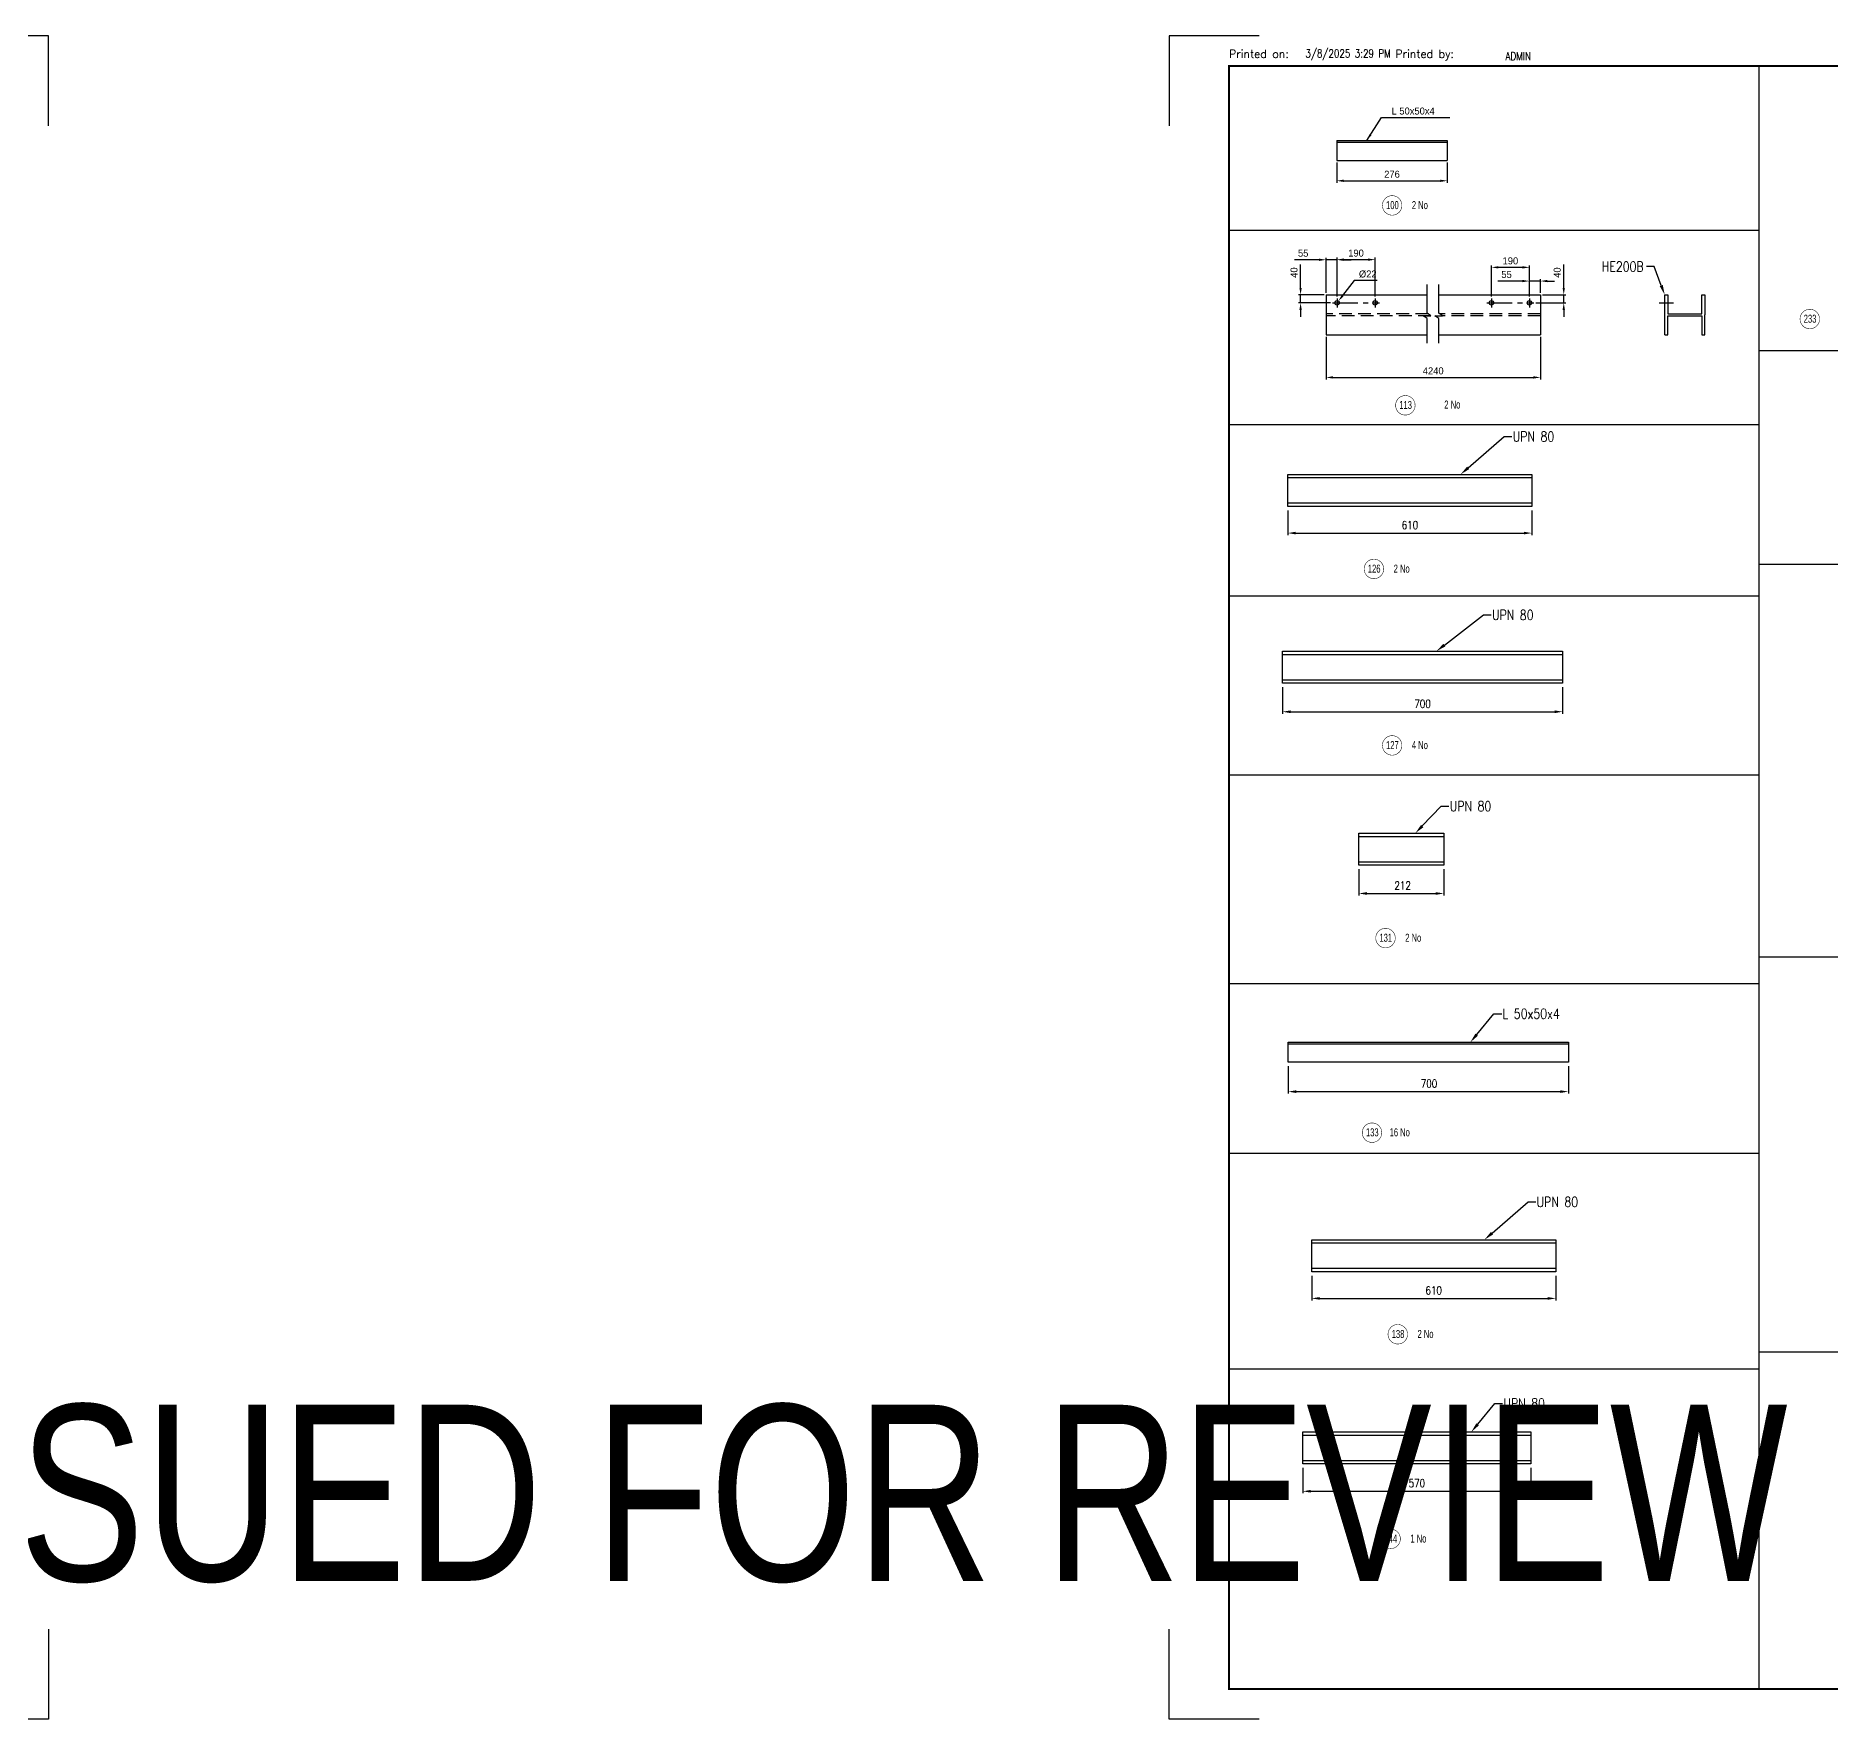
# Model space of a CAD drawing. Header units: millimetres. Extents: x 0 to 16187, y -20471 to 6290.
# Drawn here: x 12236 to 13133, y 1477 to 2318 of the extents above; entities that cross this region are included whole.
import ezdxf
from ezdxf import colors
from ezdxf.entities.mleader import LeaderData, LeaderLine
from ezdxf.enums import TextEntityAlignment as Align
from ezdxf.math import Vec2, Vec3

# ---------------------------------------------------------------- set-up
doc = ezdxf.new("R2018")
doc.units = ezdxf.units.MM
doc.header["$PDSIZE"] = -1
doc.linetypes.add('CENTERX2', pattern=[20.32, 12.7, -2.54, 2.54, -2.54])
doc.linetypes.add('DASHED2', pattern=[9.525, 6.35, -3.175])
doc.layers.add('BORDER1', color=3, linetype='Continuous')
doc.layers.add('BORDER2', color=7, linetype='Continuous')
doc.styles.add('ROMANC', font='ROMANC', dxfattribs={"height": 5})
doc.styles.add('ROMANS', font='ROMANS.shx', dxfattribs={"width": 0.8})
doc.styles.add('ROMANT', font='ROMANT', dxfattribs={"height": 4})
doc.styles.add('SLDTEXTSTYLE2', font='TXT', dxfattribs={"width": 0.686449})
doc.dimstyles.new('AM_ISO', dxfattribs={"dimtxt": 3.5, "dimasz": 3.5, "dimexe": 1, "dimexo": 1, "dimgap": 1.5, "dimtad": 1, "dimdsep": 46, "dimtxsty": 'Standard', "dimcen": 0, "dimclrd": 1, "dimclre": 1, "dimclrt": 1, "dimadec": 0, "dimazin": 2, "dimtp": 0.1, "dimtm": 0.1, "dimtfac": 0.71, "dimtdec": 3, "dimtmove": 0, "dimatfit": 3, "dimfxl": 1, "dimlwd": -1, "dimlwe": -1, "dimarcsym": 1})
doc.dimstyles.new('AM_ISO$3', dxfattribs={"dimtxt": 3.5, "dimasz": 3.5, "dimexe": 1, "dimexo": 1, "dimgap": 1.5, "dimtad": 1, "dimtoh": 1, "dimdsep": 46, "dimtxsty": 'Standard', "dimcen": 0, "dimclrd": 1, "dimclre": 1, "dimclrt": 1, "dimadec": 0, "dimazin": 2, "dimtp": 0.1, "dimtm": 0.1, "dimtfac": 0.71, "dimtdec": 3, "dimtofl": 0, "dimtmove": 0, "dimatfit": 0, "dimfxl": 1, "dimlwd": -1, "dimlwe": -1, "dimarcsym": 1})
doc.dimstyles.new('AM_ISO$7', dxfattribs={"dimtxt": 3.5, "dimasz": 3.5, "dimexe": 1, "dimexo": 1, "dimgap": 1.5, "dimtad": 1, "dimtoh": 1, "dimdsep": 46, "dimtxsty": 'Standard', "dimcen": 0, "dimclrd": 1, "dimclre": 1, "dimclrt": 1, "dimadec": 0, "dimazin": 2, "dimtp": 0.1, "dimtm": 0.1, "dimtfac": 0.71, "dimtdec": 3, "dimtmove": 0, "dimatfit": 3, "dimfxl": 1, "dimlwd": -1, "dimlwe": -1, "dimarcsym": 1})
doc.dimstyles.new('ISO-25', dxfattribs={"dimtxt": 2.5, "dimasz": 2.5, "dimexe": 1.25, "dimexo": 0.625, "dimtad": 1, "dimtxsty": 'Standard', "dimcen": 2.5, "dimadec": 0, "dimazin": 0, "dimtfac": 1, "dimtmove": 0, "dimatfit": 3, "dimfxl": 1, "dimarcsym": 0})

# ---------------------------------------------------------------- blocks, each defined once
blk = doc.blocks.new('*D1252')
at = {"color": 0, "lineweight": -2}
for p, q in [((12861.98, 2080.9), (12861.98, 2068.56)), ((12983.98, 2080.9), (12983.98, 2068.56)), ((12865.98, 2069.56), (12979.98, 2069.56))]:
    blk.add_line(p, q, dxfattribs=at)
at = {"color": 0}
for points in [[(12865.98, 2070.23), (12865.98, 2068.9), (12861.98, 2069.56)], [(12979.98, 2068.9), (12979.98, 2070.23), (12983.98, 2069.56)]]:
    blk.add_solid(points, dxfattribs=at)
at = {"layer": 'Defpoints', "color": 0}
for p in [(12861.98, 2082.9), (12983.98, 2082.9), (12983.98, 2069.56)]:
    blk.add_point(p, dxfattribs=at)
at = {"color": 0, "insert": (12922.98, 2073.56), "char_height": 4, "attachment_point": 5, "style": 'ROMANS'}
blk.add_mtext('610', dxfattribs=at)
blk = doc.blocks.new('*D1256')
at = {"color": 0, "lineweight": -2}
for p, q in [((12862.19, 1803.14), (12862.19, 1789.5)), ((13002.19, 1803.14), (13002.19, 1789.5)), ((12866.19, 1790.5), (12998.19, 1790.5))]:
    blk.add_line(p, q, dxfattribs=at)
at = {"color": 0}
for points in [[(12866.19, 1791.16), (12866.19, 1789.83), (12862.19, 1790.5)], [(12998.19, 1789.83), (12998.19, 1791.16), (13002.19, 1790.5)]]:
    blk.add_solid(points, dxfattribs=at)
at = {"layer": 'Defpoints', "color": 0}
for p in [(12862.19, 1805.14), (13002.19, 1805.14), (13002.19, 1790.5)]:
    blk.add_point(p, dxfattribs=at)
at = {"color": 0, "insert": (12932.53, 1794.5), "char_height": 4, "attachment_point": 5, "style": 'ROMANS'}
blk.add_mtext('700', dxfattribs=at)
blk = doc.blocks.new('*D1259')
at = {"color": 0, "lineweight": -2}
for p, q in [((12859.33, 1992.56), (12859.33, 1979.3)), ((12999.33, 1992.56), (12999.33, 1979.3)), ((12863.33, 1980.3), (12995.33, 1980.3))]:
    blk.add_line(p, q, dxfattribs=at)
at = {"color": 0}
for points in [[(12863.33, 1980.97), (12863.33, 1979.63), (12859.33, 1980.3)], [(12995.33, 1979.63), (12995.33, 1980.97), (12999.33, 1980.3)]]:
    blk.add_solid(points, dxfattribs=at)
at = {"layer": 'Defpoints', "color": 0}
for p in [(12859.33, 1994.56), (12999.33, 1994.56), (12999.33, 1980.3)]:
    blk.add_point(p, dxfattribs=at)
at = {"color": 0, "insert": (12929.33, 1984.3), "char_height": 4, "attachment_point": 5, "style": 'ROMANS'}
blk.add_mtext('700', dxfattribs=at)
blk = doc.blocks.new('*D1272')
at = {"color": 0, "lineweight": -2}
for p, q in [((12869.46, 1602.45), (12869.46, 1589.81)), ((12983.46, 1602.45), (12983.46, 1589.81)), ((12873.46, 1590.81), (12979.46, 1590.81))]:
    blk.add_line(p, q, dxfattribs=at)
at = {"color": 0}
for points in [[(12873.46, 1591.48), (12873.46, 1590.15), (12869.46, 1590.81)], [(12979.46, 1590.15), (12979.46, 1591.48), (12983.46, 1590.81)]]:
    blk.add_solid(points, dxfattribs=at)
at = {"layer": 'Defpoints', "color": 0}
for p in [(12869.46, 1604.45), (12983.46, 1604.45), (12983.46, 1590.81)]:
    blk.add_point(p, dxfattribs=at)
at = {"color": 0, "insert": (12926.46, 1594.81), "char_height": 4, "attachment_point": 5, "style": 'ROMANS'}
blk.add_mtext('570', dxfattribs=at)
blk = doc.blocks.new('*D1273')
at = {"color": 0, "lineweight": -2}
for p, q in [((12897.5, 1901.62), (12897.5, 1888.5)), ((12939.9, 1901.62), (12939.9, 1888.5)), ((12901.5, 1889.5), (12935.9, 1889.5))]:
    blk.add_line(p, q, dxfattribs=at)
at = {"color": 0}
for points in [[(12901.5, 1890.16), (12901.5, 1888.83), (12897.5, 1889.5)], [(12935.9, 1888.83), (12935.9, 1890.16), (12939.9, 1889.5)]]:
    blk.add_solid(points, dxfattribs=at)
at = {"layer": 'Defpoints', "color": 0}
for p in [(12897.5, 1903.62), (12939.9, 1903.62), (12939.9, 1889.5)]:
    blk.add_point(p, dxfattribs=at)
at = {"color": 0, "insert": (12919.4, 1893.5), "char_height": 4, "attachment_point": 5, "style": 'ROMANS'}
blk.add_mtext('212', dxfattribs=at)
blk = doc.blocks.new('*D1605')
at = {"color": 1, "linetype": 'ByBlock'}
for p, q in [((12881.07, 2167.59), (12881.07, 2146.34)), ((12988.21, 2167.59), (12988.21, 2146.34)), ((12884.57, 2147.34), (12984.71, 2147.34))]:
    blk.add_line(p, q, dxfattribs=at)
at = {"color": 1}
for points in [[(12884.57, 2147.93), (12884.57, 2146.76), (12881.07, 2147.34)], [(12984.71, 2146.76), (12984.71, 2147.93), (12988.21, 2147.34)]]:
    blk.add_solid(points, dxfattribs=at)
at = {"layer": 'Defpoints', "color": 0}
for p in [(12881.07, 2168.59), (12988.21, 2168.59), (12988.21, 2147.34)]:
    blk.add_point(p, dxfattribs=at)
at = {"color": 1, "insert": (12934.64, 2150.59), "char_height": 3.5, "attachment_point": 5}
blk.add_mtext('4240', dxfattribs=at)
blk = doc.blocks.new('*U609')
at = {"layer": 'BORDER1', "color": 154, "true_color": 0x1859a9, "const_width": 1}
blk.add_lwpolyline([(1.81, 811), (1144, 811), (1144, 0), (0, 0), (0, 811)], close=True, dxfattribs=at)
at = {"layer": 'BORDER2'}
for points in [[(15, 826), (-30, 826), (-30, 781)], [(1159, 781), (1159, 826), (1114, 826)], [(15, -15), (-30, -15), (-30, 30)], [(1159, 30), (1159, -15), (1114, -15)]]:
    blk.add_lwpolyline(points, dxfattribs=at)
at = {"layer": 'BORDER2', "style": 'ROMANS'}
blk.add_text('Printed on:                 Printed by:', height=4, dxfattribs=at).set_placement((0, 815))
at = {"layer": 'BORDER2', "char_height": 4, "attachment_point": 7, "style": 'ROMANS'}
for s, insert in [('3/8/2025 3:29 PM', (38.14, 813.89)), ('ADMIN', (138.14, 813.89))]:
    blk.add_mtext(s, dxfattribs=dict(at, insert=insert))
at = {"layer": 'BORDER2', "flags": 8}
for tag, height, style, p in [('REV-A', 3.24, 'ROMANS', (986.93, 140.25)), ('RE-A', 8.06, 'ROMANT', (1084.63, 7.17))]:
    blk.add_attdef(tag, text='', height=height, dxfattribs=dict(at, style=style)).set_placement(p, align=Align.CENTER)
at = {"layer": 'BORDER2', "style": 'ROMANS', "width": 3.830216}
blk.add_attdef('DATE-A', text='', height=3.24, dxfattribs=at).set_placement((995.51, 140.25), (1008.51, 140.25), align=Align.FIT)
at = {"layer": 'BORDER2'}
for tag, height, style, p in [('DRN-A', 3.24, 'ROMANS', (1018.38, 140.25)), ('CHD-A', 3.24, 'ROMANS', (1032.35, 140.25)), ('APD-A', 3.24, 'ROMANS', (1046.64, 140.25)), ('CONS_CONT_VEND', 4.2, 'ROMANC', (1061.39, 72.83))]:
    blk.add_attdef(tag, text='', height=height, dxfattribs=dict(at, style=style)).set_placement(p, align=Align.CENTER)
at = {"layer": 'BORDER2', "style": 'ROMANS', "width": 0.8}
for tag, p, height in [('1:X', (997.23, 122.55), 3.5), ('LOC', (1042.74, 122.55), 3.5), ('PROJ_NO', (1118.64, 122.55), 3.5), ('CONS_DRG_NO', (1011, 63), 3)]:
    blk.add_attdef(tag, p, '', height=height, dxfattribs=at)
at = {"layer": 'BORDER2', "lineweight": 30, "width": 0.8, "flags": 104}
blk.add_attdef('COMMENTS-A', text='', height=2.2, dxfattribs=at).set_placement((1055.21, 142.07), align=Align.MIDDLE_LEFT)
at = {"layer": 'BORDER2', "style": 'ROMANS', "width": 0.8}
for tag, p in [('PROJECT_TITLE_1', (1061.07, 55.35)), ('PROJECT_TITLE_2', (1061.07, 49.3))]:
    blk.add_attdef(tag, text='', height=3.5, dxfattribs=at).set_placement(p, align=Align.MIDDLE)
at = {"layer": 'BORDER2', "style": 'ROMANT', "width": 0.8}
for tag, p in [('DRG_TITLE_1', (1061.07, 36.31)), ('DRG_TITLE_2', (1061.07, 28.31)), ('DRG_TITLE_3', (1061.07, 20.31))]:
    blk.add_attdef(tag, text='', height=5, dxfattribs=at).set_placement(p, align=Align.CENTER)
at = {"layer": 'BORDER2', "style": 'ROMANT'}
for tag, p in [('AR', (995, 7.17)), ('PA', (1011.74, 7.17)), ('DC', (1028.45, 7.17)), ('TS', (1120.84, 7.17))]:
    blk.add_attdef(tag, p, '', height=8.06, dxfattribs=at)
for tag, p in [('SRNO', (1074.7, 7.17)), ('SH', (1115.8, 7.18))]:
    blk.add_attdef(tag, text='', height=8.06, dxfattribs=at).set_placement(p, align=Align.RIGHT)
at = {"layer": 'BORDER2', "style": 'ROMANS', "flags": 2}
blk.add_attdef('TB_VERSION', text='', height=2, dxfattribs=at).set_placement((1, -1), align=Align.TOP_LEFT)
blk = doc.blocks.new('*D5085')
at = {"color": 1, "linetype": 'ByBlock'}
for p, q in [((12886.44, 2254.73), (12886.44, 2244.59)), ((12941.64, 2254.73), (12941.64, 2244.59)), ((12889.94, 2245.59), (12938.14, 2245.59))]:
    blk.add_line(p, q, dxfattribs=at)
at = {"color": 1}
for points in [[(12889.94, 2246.17), (12889.94, 2245.01), (12886.44, 2245.59)], [(12938.14, 2245.01), (12938.14, 2246.17), (12941.64, 2245.59)]]:
    blk.add_solid(points, dxfattribs=at)
at = {"layer": 'Defpoints', "color": 0}
for p in [(12886.44, 2255.73), (12941.64, 2255.73), (12941.64, 2245.59)]:
    blk.add_point(p, dxfattribs=at)
at = {"color": 1, "insert": (12914.04, 2248.84), "char_height": 3.5, "attachment_point": 5}
blk.add_mtext('276', dxfattribs=at)
blk = doc.blocks.new('*D5086')
at = {"color": 0, "lineweight": -2}
for p, q in [((12873.9, 1698.51), (12873.9, 1686.18)), ((12995.9, 1698.51), (12995.9, 1686.18)), ((12877.9, 1687.18), (12991.9, 1687.18))]:
    blk.add_line(p, q, dxfattribs=at)
at = {"color": 0}
for points in [[(12877.9, 1687.85), (12877.9, 1686.51), (12873.9, 1687.18)], [(12991.9, 1686.51), (12991.9, 1687.85), (12995.9, 1687.18)]]:
    blk.add_solid(points, dxfattribs=at)
at = {"layer": 'Defpoints', "color": 0}
for p in [(12873.9, 1700.51), (12995.9, 1700.51), (12995.9, 1687.18)]:
    blk.add_point(p, dxfattribs=at)
at = {"color": 0, "insert": (12934.9, 1691.18), "char_height": 4, "attachment_point": 5, "style": 'ROMANS'}
blk.add_mtext('610', dxfattribs=at)
blk = doc.blocks.new('*D5109')
at = {"color": 1, "linetype": 'ByBlock'}
for p, q in [((12895.19, 2195.71), (12889.39, 2188.23)), ((12906.6, 2195.71), (12895.19, 2195.71))]:
    blk.add_line(p, q, dxfattribs=at)
at = {"color": 1}
blk.add_solid([(12888.93, 2188.59), (12889.85, 2187.87), (12887.25, 2185.46)], dxfattribs=at)
at = {"layer": 'Defpoints', "color": 0}
for p in [(12885.9, 2183.72), (12887.25, 2185.46)]:
    blk.add_point(p, dxfattribs=at)
at = {"color": 1, "insert": (12901.94, 2198.96), "char_height": 3.5, "attachment_point": 5}
blk.add_mtext('%%c22', dxfattribs=at)
blk = doc.blocks.new('*D5110')
at = {"color": 1, "linetype": 'ByBlock'}
for p, q in [((12979.21, 2195.49), (12966.88, 2195.49)), ((12982.71, 2187.83), (12982.71, 2196.49)), ((12988.21, 2195.49), (12982.71, 2195.49)), ((12988.21, 2189.59), (12988.21, 2196.49)), ((12991.71, 2195.49), (12995.21, 2195.49))]:
    blk.add_line(p, q, dxfattribs=at)
at = {"color": 1}
for points in [[(12979.21, 2194.9), (12979.21, 2196.07), (12982.71, 2195.49)], [(12991.71, 2196.07), (12991.71, 2194.9), (12988.21, 2195.49)]]:
    blk.add_solid(points, dxfattribs=at)
at = {"layer": 'Defpoints', "color": 0}
for p in [(12982.71, 2195.49), (12988.21, 2188.59), (12982.71, 2186.83)]:
    blk.add_point(p, dxfattribs=at)
at = {"color": 1, "insert": (12971.3, 2198.74), "char_height": 3.5, "attachment_point": 5}
blk.add_mtext('55', dxfattribs=at)
blk = doc.blocks.new('*D5111')
at = {"color": 1, "linetype": 'ByBlock'}
for p, q in [((12963.71, 2187.83), (12963.71, 2203.33)), ((12979.21, 2202.33), (12967.21, 2202.33)), ((12982.71, 2187.83), (12982.71, 2203.33))]:
    blk.add_line(p, q, dxfattribs=at)
at = {"color": 1}
for points in [[(12967.21, 2202.91), (12967.21, 2201.75), (12963.71, 2202.33)], [(12979.21, 2201.75), (12979.21, 2202.91), (12982.71, 2202.33)]]:
    blk.add_solid(points, dxfattribs=at)
at = {"layer": 'Defpoints', "color": 0}
for p in [(12963.71, 2202.33), (12963.71, 2186.83), (12982.71, 2186.83)]:
    blk.add_point(p, dxfattribs=at)
at = {"color": 1, "insert": (12973.21, 2205.58), "char_height": 3.5, "attachment_point": 5}
blk.add_mtext('190', dxfattribs=at)
blk = doc.blocks.new('*D5112')
at = {"color": 1, "linetype": 'ByBlock'}
for p, q in [((12886.57, 2187.83), (12886.57, 2207.19)), ((12890.07, 2206.19), (12902.07, 2206.19)), ((12905.57, 2187.83), (12905.57, 2207.19))]:
    blk.add_line(p, q, dxfattribs=at)
at = {"color": 1}
for points in [[(12890.07, 2206.78), (12890.07, 2205.61), (12886.57, 2206.19)], [(12902.07, 2205.61), (12902.07, 2206.78), (12905.57, 2206.19)]]:
    blk.add_solid(points, dxfattribs=at)
at = {"layer": 'Defpoints', "color": 0}
for p in [(12905.57, 2206.19), (12886.57, 2186.83), (12905.57, 2186.83)]:
    blk.add_point(p, dxfattribs=at)
at = {"color": 1, "insert": (12896.07, 2209.44), "char_height": 3.5, "attachment_point": 5}
blk.add_mtext('190', dxfattribs=at)
blk = doc.blocks.new('*D5113')
at = {"color": 1, "linetype": 'ByBlock'}
for p, q in [((12877.57, 2206.13), (12865.24, 2206.13)), ((12881.07, 2189.59), (12881.07, 2207.13)), ((12886.57, 2206.13), (12881.07, 2206.13)), ((12886.57, 2187.83), (12886.57, 2207.13)), ((12890.07, 2206.13), (12893.57, 2206.13))]:
    blk.add_line(p, q, dxfattribs=at)
at = {"color": 1}
for points in [[(12877.57, 2205.55), (12877.57, 2206.71), (12881.07, 2206.13)], [(12890.07, 2206.71), (12890.07, 2205.55), (12886.57, 2206.13)]]:
    blk.add_solid(points, dxfattribs=at)
at = {"layer": 'Defpoints', "color": 0}
for p in [(12881.07, 2206.13), (12881.07, 2188.59), (12886.57, 2186.83)]:
    blk.add_point(p, dxfattribs=at)
at = {"color": 1, "insert": (12869.66, 2209.38), "char_height": 3.5, "attachment_point": 5}
blk.add_mtext('55', dxfattribs=at)
blk = doc.blocks.new('*D5114')
at = {"color": 1, "linetype": 'ByBlock'}
for p, q in [((12868.35, 2192.09), (12868.35, 2203.84)), ((12880.07, 2188.59), (12867.35, 2188.59)), ((12868.35, 2184.59), (12868.35, 2188.59)), ((12883.34, 2184.59), (12867.35, 2184.59)), ((12868.35, 2181.09), (12868.35, 2177.59))]:
    blk.add_line(p, q, dxfattribs=at)
at = {"color": 1}
for points in [[(12867.77, 2192.09), (12868.94, 2192.09), (12868.35, 2188.59)], [(12868.94, 2181.09), (12867.77, 2181.09), (12868.35, 2184.59)]]:
    blk.add_solid(points, dxfattribs=at)
at = {"layer": 'Defpoints', "color": 0}
for p in [(12868.35, 2188.59), (12881.07, 2188.59), (12884.34, 2184.59)]:
    blk.add_point(p, dxfattribs=at)
at = {"color": 1, "insert": (12865.1, 2199.72), "char_height": 3.5, "attachment_point": 5, "rotation": 90}
blk.add_mtext('40', dxfattribs=at)
blk = doc.blocks.new('*D5115')
at = {"color": 1, "linetype": 'ByBlock'}
for p, q in [((12999.87, 2192.09), (12999.87, 2203.84)), ((12989.21, 2188.59), (13000.87, 2188.59)), ((12999.87, 2184.59), (12999.87, 2188.59)), ((12985.95, 2184.59), (13000.87, 2184.59)), ((12999.87, 2181.09), (12999.87, 2177.59))]:
    blk.add_line(p, q, dxfattribs=at)
at = {"color": 1}
for points in [[(12999.29, 2192.09), (13000.46, 2192.09), (12999.87, 2188.59)], [(13000.46, 2181.09), (12999.29, 2181.09), (12999.87, 2184.59)]]:
    blk.add_solid(points, dxfattribs=at)
at = {"layer": 'Defpoints', "color": 0}
for p in [(12988.21, 2188.59), (12999.87, 2188.59), (12984.95, 2184.59)]:
    blk.add_point(p, dxfattribs=at)
at = {"color": 1, "insert": (12996.62, 2199.72), "char_height": 3.5, "attachment_point": 5, "rotation": 90}
blk.add_mtext('40', dxfattribs=at)

msp = doc.modelspace()

# ---------------------------------------------------------------- linework, layer by layer
for p, q in [((13097.39791, 2302.98256), (13097.39791, 1491.98256)), ((12886.43622, 2265.73192), (12941.63622, 2265.73192)), ((12886.43622, 2265.73192), (12886.43622, 2255.73192)), ((12886.43622, 2264.93192), (12941.63622, 2264.93192)), ((12941.63622, 2265.73192), (12941.63622, 2255.73192)), ((12886.43622, 2255.73192), (12941.63622, 2255.73192)), ((12832.62266, 2220.88065), (13097.39791, 2220.88065)), ((12881.07347, 2188.59364), (12881.07347, 2168.59364)), ((12931.58315, 2179.36821), (12931.58315, 2193.80013)), ((12937.44374, 2179.36821), (12937.44374, 2193.80013)), ((12988.21381, 2188.59364), (12988.21381, 2168.59364)), ((12933.45109, 2178.11374), (12931.58315, 2179.36821)), ((12939.31168, 2178.11374), (12937.44374, 2179.36821)), ((12931.58315, 2176.79974), (12929.61562, 2178.11374)), ((12929.61562, 2178.11374), (12933.45109, 2178.11374)), ((12931.58315, 2164.49715), (12931.58315, 2176.79974)), ((12937.44374, 2176.79974), (12935.47621, 2178.11374)), ((12935.47621, 2178.11374), (12939.31168, 2178.11374)), ((12937.44374, 2164.49715), (12937.44374, 2176.79974)), ((12881.07347, 2168.59364), (12931.58315, 2168.59364)), ((12937.44374, 2168.59364), (12988.21381, 2168.59364)), ((13097.39791, 2160.79188), (13331.14581, 2160.79188)), ((12832.62266, 2123.82412), (13097.39791, 2123.82412)), ((12861.9757, 2097.29634), (12983.9757, 2097.29634)), ((12983.9757, 2084.49634), (12861.9757, 2084.49634)), ((13097.39791, 2053.95621), (13331.14581, 2053.95621)), ((12832.62266, 2038.27429), (13097.39791, 2038.27429)), ((12859.33198, 2008.9604), (12999.33198, 2008.9604)), ((12999.33198, 1996.1604), (12859.33198, 1996.1604)), ((12832.62266, 1948.70946), (13097.39791, 1948.70946)), ((12897.49513, 1918.01694), (12939.89513, 1918.01694)), ((12939.89513, 1905.21694), (12897.49513, 1905.21694)), ((13097.39791, 1857.79132), (13331.14581, 1857.79132)), ((12832.62266, 1844.54753), (13097.39791, 1844.54753)), ((12862.19159, 1814.33707), (13002.19159, 1814.33707)), ((12832.62266, 1759.76814), (13097.39791, 1759.76814)), ((12873.90126, 1714.91257), (12995.90126, 1714.91257)), ((12995.90126, 1702.11257), (12873.90126, 1702.11257)), ((13097.39791, 1660.41053), (13331.14581, 1660.41053)), ((12832.62266, 1652.07137), (13097.39791, 1652.07137)), ((12869.45737, 1618.85282), (12983.45737, 1618.85282)), ((12983.45737, 1606.05282), (12869.45737, 1606.05282))]:
    msp.add_line(p, q)
at = {"color": 7, "linetype": 'Continuous', "lineweight": 25}
for p, q in [((12881.07347, 2188.59364), (12931.58315, 2188.59364)), ((12937.44374, 2188.59364), (12988.21381, 2188.59364)), ((13050.35428, 2188.59364), (13051.85428, 2188.59364)), ((13050.35428, 2168.59364), (13050.35428, 2188.59364)), ((13051.85428, 2188.59364), (13051.85428, 2179.04364)), ((13068.85428, 2179.04364), (13068.85428, 2188.59364)), ((13068.85428, 2188.59364), (13070.35428, 2188.59364)), ((13070.35428, 2188.59364), (13070.35428, 2178.59364)), ((13051.85428, 2179.04364), (13068.85428, 2179.04364)), ((13051.85428, 2178.14364), (13068.85428, 2178.14364)), ((13051.85428, 2168.59364), (13051.85428, 2178.14364)), ((13068.85428, 2178.14364), (13068.85428, 2168.59364)), ((13070.35428, 2168.59364), (13070.35428, 2178.59364)), ((13050.35428, 2168.59364), (13051.85428, 2168.59364)), ((13068.85428, 2168.59364), (13070.35428, 2168.59364))]:
    msp.add_line(p, q, dxfattribs=at)
at = {"color": 2, "linetype": 'DASHED2'}
for p, q in [((12932.06645, 2179.04364), (12881.07347, 2179.04364)), ((12988.21381, 2179.04364), (12937.92704, 2179.04364)), ((12933.40657, 2178.14364), (12881.07347, 2178.14364)), ((12988.21381, 2178.14364), (12939.26716, 2178.14364))]:
    msp.add_line(p, q, dxfattribs=at)
at = {"color": 3, "linetype": 'CENTERX2'}
for p, q in [((12884.33854, 2184.59364), (12907.8084, 2184.59364)), ((12886.57347, 2186.82857), (12886.57347, 2182.3587)), ((12905.57347, 2186.82857), (12905.57347, 2182.3587)), ((12961.47888, 2184.59364), (12984.94874, 2184.59364)), ((12963.71381, 2186.82857), (12963.71381, 2182.3587)), ((12982.71381, 2186.82857), (12982.71381, 2182.3587)), ((13047.49207, 2184.59364), (13054.71649, 2184.59364))]:
    msp.add_line(p, q, dxfattribs=at)
at = {"color": 2}
for points in [[(12918.99276, 2233.28699, 0.25, 0.25, 1), (12909.24276, 2233.28699, 0.25, 0.25, 1)], [(12925.58933, 2133.39776, 0.25, 0.25, 1), (12915.83933, 2133.39776, 0.25, 0.25, 1)], [(12909.88686, 2051.64917, 0.25, 0.25, 1), (12900.13686, 2051.64917, 0.25, 0.25, 1)], [(12918.99276, 1963.4821, 0.25, 0.25, 1), (12909.24276, 1963.4821, 0.25, 0.25, 1)], [(12915.67942, 1867.22653, 0.25, 0.25, 1), (12905.92942, 1867.22653, 0.25, 0.25, 1)], [(12921.81241, 1669.2654, 0.25, 0.25, 1), (12912.06241, 1669.2654, 0.25, 0.25, 1)], [(12918.22176, 1567.04284, 0.25, 0.25, 1), (12908.47176, 1567.04284, 0.25, 0.25, 1)]]:
    msp.add_lwpolyline(points, format="xyseb", close=True, dxfattribs=at)
at = {"color": 2, "const_width": 0.25}
msp.add_lwpolyline([(13127.70916, 2176.51606, 1), (13117.95916, 2176.51606, 1)], format="xyb", close=True, dxfattribs=at)
for points in [[(12861.9757, 2098.89634), (12983.9757, 2098.89634), (12983.9757, 2082.89634), (12861.9757, 2082.89634)], [(12859.33198, 2010.5604), (12999.33198, 2010.5604), (12999.33198, 1994.5604), (12859.33198, 1994.5604)], [(12897.49513, 1919.61694), (12939.89513, 1919.61694), (12939.89513, 1903.61694), (12897.49513, 1903.61694)], [(12862.19159, 1815.13707), (13002.19159, 1815.13707), (13002.19159, 1805.13707), (12862.19159, 1805.13707)], [(12873.90126, 1716.51257), (12995.90126, 1716.51257), (12995.90126, 1700.51257), (12873.90126, 1700.51257)], [(12869.45737, 1620.45282), (12983.45737, 1620.45282), (12983.45737, 1604.45282), (12869.45737, 1604.45282)]]:
    msp.add_lwpolyline(points, close=True)
at = {"color": 4}
msp.add_lwpolyline([(12908.92973, 1769.98908, 0.25, 0.25, 1), (12899.17973, 1769.98908, 0.25, 0.25, 1)], format="xyseb", close=True, dxfattribs=at)
for centre in [(12886.57347, 2184.59364), (12905.57347, 2184.59364), (12963.71381, 2184.59364), (12982.71381, 2184.59364)]:
    msp.add_circle(centre, 1.1)

# ---------------------------------------------------------------- block references
at = {"layer": 'BORDER1'}
ref = msp.add_blockref('*U609', (11083.63135, 1491.98256), dxfattribs=at)
lines = msp.add_mtext('\\W0.80000;ISSUED FOR REVIEW\\P', dxfattribs={"layer": 'BORDER2', "insert": (12138.84131, 1634.05699), "char_height": 88, "attachment_point": 1})
ref.add_attrib('COMMENTS-A', '', (12138.84131, 1634.05699), dxfattribs={"flags": 104}).embed_mtext(lines)
msp.add_blockref('*U609', (12832.62266, 1491.98256), dxfattribs=at)

# ---------------------------------------------------------------- texts
at = {"color": 2, "style": 'SLDTEXTSTYLE2', "width": 0.686449}
for s, p in [('100', (12914.25094, 2233.44136)), ('2 No', (12927.97732, 2233.44136)), ('113', (12920.84751, 2133.55214)), ('2 No', (12944.19444, 2133.79021)), ('126', (12905.14503, 2051.80355)), ('2 No', (12918.87142, 2051.80355)), ('127', (12914.25094, 1963.63647)), ('4 No', (12927.97732, 1963.63647)), ('131', (12910.9376, 1867.38091)), ('2 No', (12924.66399, 1867.38091)), ('138', (12917.07059, 1669.41978)), ('2 No', (12930.79697, 1669.41978)), ('144', (12913.47994, 1567.19722)), ('1 No', (12927.20632, 1567.19722))]:
    msp.add_text(s, height=4, dxfattribs=at).set_placement(p, align=Align.MIDDLE_CENTER)
at = {"color": 2, "lineweight": 25, "style": 'SLDTEXTSTYLE2', "width": 0.686449}
msp.add_text('233', height=4, dxfattribs=at).set_placement((13122.96734, 2176.67044), align=Align.MIDDLE_CENTER)
at = {"color": 4, "style": 'SLDTEXTSTYLE2', "width": 0.686449}
for s, p in [('133', (12904.18791, 1770.14345)), ('16 No', (12917.91429, 1770.14345))]:
    msp.add_text(s, height=4, dxfattribs=at).set_placement(p, align=Align.MIDDLE_CENTER)
at = {"color": 1, "insert": (12913.80945, 2278.64957), "char_height": 3.5, "attachment_point": 7}
msp.add_mtext('L 50x50x4', dxfattribs=at)

# ---------------------------------------------------------------- dimensions: what is measured, and where the dimension line sits
dim = msp.add_linear_dim(base=(12941.63622, 2245.58972), p1=(12886.43622, 2255.73192), p2=(12941.63622, 2255.73192), dimstyle='AM_ISO', override={"dimtxt": 3.5, "dimlfac": 5})
dim.commit()
dim.dimension.update_dxf_attribs({"geometry": '*D5085', "text_midpoint": (12914.03622, 2245.58972), "dimtype": 160})
for base, p1, p2, picture, middle in [((12881.07347, 2206.12988), (12886.57347, 2186.82857), (12881.07347, 2188.59364), '*D5113', (12869.6568, 2209.37988)), ((12905.57347, 2206.19482), (12886.57347, 2186.82857), (12905.57347, 2186.82857), '*D5112', (12896.07347, 2209.44482)), ((12963.71381, 2202.33068), (12982.71381, 2186.82857), (12963.71381, 2186.82857), '*D5111', (12973.21381, 2205.58068)), ((12982.71381, 2195.48668), (12988.21381, 2188.59364), (12982.71381, 2186.82857), '*D5110', (12971.29715, 2198.73668))]:
    dim = msp.add_linear_dim(base=base, p1=p1, p2=p2, dimstyle='AM_ISO', override={"dimtxt": 3.5, "dimlfac": 10})
    dim.commit()
    dim.dimension.update_dxf_attribs({"geometry": picture, "text_midpoint": middle})
for base, p1, p2, override, picture, middle in [((12868.35261, 2188.59364), (12884.33854, 2184.59364), (12881.07347, 2188.59364), {"dimlfac": 10}, '*D5114', (12865.10261, 2199.71864)), ((12999.87193, 2188.59364), (12984.94874, 2184.59364), (12988.21381, 2188.59364), {"dimtxt": 3.5, "dimlfac": 10}, '*D5115', (12996.62193, 2199.71864))]:
    dim = msp.add_linear_dim(base=base, p1=p1, p2=p2, angle=90, dimstyle='AM_ISO', override=override)
    dim.commit()
    dim.dimension.update_dxf_attribs({"geometry": picture, "text_midpoint": middle})
dim = msp.add_diameter_dim_2p(p1=(12885.89996, 2183.72393), p2=(12887.24697, 2185.46334), dimstyle='AM_ISO$3', override={"dimlfac": 10})
dim.commit()
dim.dimension.update_dxf_attribs({"geometry": '*D5109', "text_midpoint": (12901.93514, 2195.71403), "dimtype": 163})
dim = msp.add_linear_dim(base=(12988.21381, 2147.34427), p1=(12881.07347, 2168.59364), p2=(12988.21381, 2168.59364), text='4240', dimstyle='AM_ISO', override={"dimtxt": 3.5, "dimlfac": 10})
dim.commit()
dim.dimension.update_dxf_attribs({"geometry": '*D1605', "text_midpoint": (12934.64364, 2150.59427)})
at = {"color": 1}
for base, p1, p2, picture, middle in [((12983.9757, 2069.56482), (12861.9757, 2082.89634), (12983.9757, 2082.89634), '*D1252', (12922.9757, 2069.56482)), ((12939.89513, 1889.49682), (12897.49513, 1903.61694), (12939.89513, 1903.61694), '*D1273', (12919.40142, 1889.49682)), ((13002.19159, 1790.49641), (12862.19159, 1805.13707), (13002.19159, 1805.13707), '*D1256', (12932.5297, 1790.49641)), ((12995.90126, 1687.18105), (12873.90126, 1700.51257), (12995.90126, 1700.51257), '*D5086', (12934.90126, 1687.18105)), ((12983.45737, 1590.81248), (12869.45737, 1604.45282), (12983.45737, 1604.45282), '*D1272', (12926.45737, 1590.81248))]:
    dim = msp.add_linear_dim(base=base, p1=p1, p2=p2, dimstyle='ISO-25', override={"dimtxt": 4, "dimasz": 4, "dimexe": 1, "dimexo": 2, "dimgap": 2, "dimlfac": 5, "dimtxsty": 'ROMANS', "dimtix": 1}, dxfattribs=at)
    dim.commit()
    dim.dimension.update_dxf_attribs({"geometry": picture, "text_midpoint": middle, "dimtype": 160})
dim = msp.add_linear_dim(base=(12999.33198, 1980.30139), p1=(12859.33198, 1994.5604), p2=(12999.33198, 1994.5604), dimstyle='ISO-25', override={"dimtxt": 4, "dimasz": 4, "dimexe": 1, "dimexo": 2, "dimgap": 2, "dimlfac": 5, "dimtxsty": 'ROMANS', "dimtix": 1}, dxfattribs=at)
dim.commit()
dim.dimension.update_dxf_attribs({"geometry": '*D1259', "text_midpoint": (12929.33198, 1984.30139)})

# ---------------------------------------------------------------- leaders
at = {"annotation_type": 0, "has_hookline": 1, "hookline_direction": 0, "text_width": 29.16667}
msp.add_leader([(12901.43622, 2265.73192), (12908.80945, 2277.14957), (12912.30945, 2277.14957)], dimstyle='AM_ISO$7', dxfattribs=at)
at = {"color": 1}
ml = msp.add_multileader_mtext('Standard', dxfattribs=at)
ml.set_content('HE200B', color=1, style='ROMANS')
ml.set_leader_properties()
ml.build(insert=Vec2(0, 0))
ml.multileader.update_dxf_attribs({"dogleg_length": 3.84358, "arrow_head_size": 5})
ctx = ml.context
ctx.base_point, ctx.char_height, ctx.arrow_head_size, ctx.landing_gap_size, ctx.plane_origin = Vec3(13018.49118, 2202.745), 5, 5, 0.4, Vec3(64639.57946, -25286.64813)
notes = []
notes.append((ctx, [(0, (1, 1, 0), (13045.01475, 2202.745), (-1, 0), 3.84358, [(0, [(13050.35428, 2188.59364)], 0, [])])]))
ctx.mtext.insert, ctx.mtext.width = Vec3(13018.89118, 2205.245), 144.3262905
ml = msp.add_multileader_mtext('Standard', dxfattribs=at)
ml.set_content('UPN 80', color=1, style='ROMANS')
ml.set_leader_properties()
ml.build(insert=Vec2(0, 0))
ml.multileader.update_dxf_attribs({"dogleg_length": 3.84358, "arrow_head_size": 5})
ctx = ml.context
ctx.base_point, ctx.char_height, ctx.arrow_head_size, ctx.landing_gap_size, ctx.plane_origin = Vec3(12973.97968, 2117.78686), 5, 5, 0.4, Vec3(64295.49778, -25371.34542)
notes.append((ctx, [(0, (1, 1, 0), (12970.1361, 2117.78686), (1, 0), 3.84358, [(0, [(12948.34406, 2098.89634)], 0, [])])]))
ctx.mtext.insert, ctx.mtext.width = Vec3(12974.37968, 2120.28686), 144.3262905
ml = msp.add_multileader_mtext('Standard', dxfattribs=at)
ml.set_content('UPN 80', color=1, style='ROMANS')
ml.set_leader_properties()
ml.build(insert=Vec2(0, 0))
ml.multileader.update_dxf_attribs({"dogleg_length": 3.84358, "arrow_head_size": 5})
ctx = ml.context
ctx.base_point, ctx.char_height, ctx.arrow_head_size, ctx.landing_gap_size, ctx.plane_origin = Vec3(12963.6158, 2028.65889), 5, 5, 0.4, Vec3(64283.40933, -25459.68137)
notes.append((ctx, [(0, (1, 1, 0), (12959.77222, 2028.65889), (1, 0), 3.84358, [(0, [(12936.25561, 2010.5604)], 0, [])])]))
ctx.mtext.insert, ctx.mtext.width = Vec3(12964.0158, 2031.15889), 144.3262905
ml = msp.add_multileader_mtext('Standard', dxfattribs=at)
ml.set_content('UPN 80', color=1, style='ROMANS')
ml.set_leader_properties()
ml.build(insert=Vec2(0, 0))
ml.multileader.update_dxf_attribs({"dogleg_length": 3.84358, "arrow_head_size": 5})
ctx = ml.context
ctx.base_point, ctx.char_height, ctx.arrow_head_size, ctx.landing_gap_size, ctx.plane_origin = Vec3(12942.52584, 1933.10728), 5, 5, 0.4, Vec3(64272.85951, -25550.62483)
notes.append((ctx, [(0, (1, 1, 0), (12938.68226, 1933.10728), (1, 0), 3.84358, [(0, [(12925.70579, 1919.61694)], 0, [])])]))
ctx.mtext.insert, ctx.mtext.width = Vec3(12942.92584, 1935.60728), 144.3262905
ml = msp.add_multileader_mtext('Standard', dxfattribs=at)
ml.set_content('L 50x50x4', color=1, style='ROMANS')
ml.set_leader_properties()
ml.build(insert=Vec2(0, 0))
ml.multileader.update_dxf_attribs({"dogleg_length": 3.84358, "arrow_head_size": 5})
ctx = ml.context
ctx.base_point, ctx.char_height, ctx.arrow_head_size, ctx.landing_gap_size, ctx.plane_origin = Vec3(12968.86065, 1829.40093), 5, 5, 0.4, Vec3(64300.34958, -25655.1047)
notes.append((ctx, [(0, (1, 1, 0), (12965.01708, 1829.40093), (1, 0), 3.84358, [(0, [(12953.19586, 1815.13707)], 0, [])])]))
ctx.mtext.insert, ctx.mtext.width = Vec3(12969.26065, 1831.90093), 144.3262905
ml = msp.add_multileader_mtext('Standard', dxfattribs=at)
ml.set_content('HE200B', color=1, style='ROMANS')
ml.set_leader_properties()
ml.build(insert=Vec2(0, 0))
ml.multileader.update_dxf_attribs({"dogleg_length": 3.84358, "arrow_head_size": 5})
ctx = ml.context
ctx.base_point, ctx.char_height, ctx.arrow_head_size, ctx.landing_gap_size, ctx.plane_origin = Vec3(13243.79831, 1787.76412), 5, 5, 0.4, Vec3(64814.18659, -25701.62901)
ctx.text_align_type = 2
notes.append((ctx, [(0, (1, 1, 0), (13270.32189, 1787.76412), (-1, 0), 3.84358, [(0, [(13275.66141, 1773.61275)], 0, [])])]))
ctx.mtext.insert, ctx.mtext.width, ctx.mtext.alignment = Vec3(13266.07831, 1790.26412), 144.3262905, 3
ml = msp.add_multileader_mtext('Standard', dxfattribs=at)
ml.set_content('UPN 80', color=1, style='ROMANS')
ml.set_leader_properties()
ml.build(insert=Vec2(0, 0))
ml.multileader.update_dxf_attribs({"dogleg_length": 3.84358, "arrow_head_size": 5})
ctx = ml.context
ctx.base_point, ctx.char_height, ctx.arrow_head_size, ctx.landing_gap_size, ctx.plane_origin = Vec3(12985.90523, 1735.40309), 5, 5, 0.4, Vec3(64307.42333, -25753.7292)
notes.append((ctx, [(0, (1, 1, 0), (12982.06166, 1735.40309), (1, 0), 3.84358, [(0, [(12960.26961, 1716.51257)], 0, [])])]))
ctx.mtext.insert, ctx.mtext.width = Vec3(12986.30523, 1737.90309), 144.3262905
ml = msp.add_multileader_mtext('Standard', dxfattribs=at)
ml.set_content('UPN 80', color=1, style='ROMANS')
ml.set_leader_properties()
ml.build(insert=Vec2(0, 0))
ml.multileader.update_dxf_attribs({"dogleg_length": 3.84358, "arrow_head_size": 5})
ctx = ml.context
ctx.base_point, ctx.char_height, ctx.arrow_head_size, ctx.landing_gap_size, ctx.plane_origin = Vec3(12969.34173, 1634.71668), 5, 5, 0.4, Vec3(64300.83066, -25849.78895)
notes.append((ctx, [(0, (1, 1, 0), (12965.49816, 1634.71668), (1, 0), 3.84358, [(0, [(12953.67694, 1620.45282)], 0, [])])]))
ctx.mtext.insert, ctx.mtext.width = Vec3(12969.74173, 1637.21668), 144.3262905
for ctx, leaders in notes:
    for number, flags, end, landing, length, lines in leaders:
        leader = LeaderData()
        leader.index, (leader.has_last_leader_line, leader.has_dogleg_vector, leader.attachment_direction) = number, flags
        leader.last_leader_point, leader.dogleg_vector, leader.dogleg_length = Vec3(end), Vec3(landing), length
        for number, points, colour, breaks in lines:
            line = LeaderLine()
            line.index, line.vertices, line.color, line.breaks = number, Vec3.list(points), colors.encode_raw_color(colour), breaks
            leader.lines.append(line)
        ctx.leaders.append(leader)

doc.saveas('drawing.dxf')
